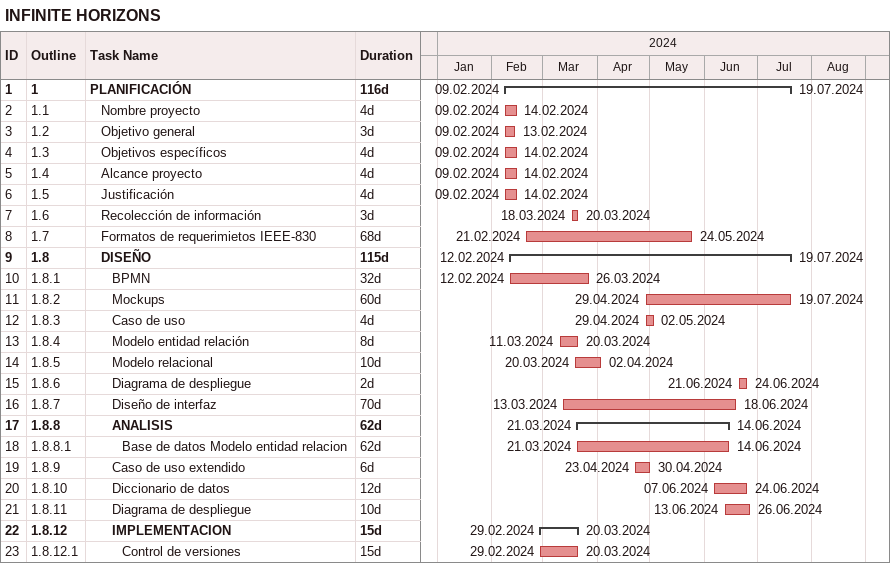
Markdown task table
INFINITE HORIZONS

| ID | WBS | Task | Duration | Start | Finish |
|---|---|---|---|---|---|
| 1 | 1 | **PLANIFICACIÓN** | 116d | 2024-02-09 | 2024-07-19 |
| 2 | 1.1 | Nombre proyecto | 4d | 2024-02-09 | 2024-02-14 |
| 3 | 1.2 | Objetivo general | 3d | 2024-02-09 | 2024-02-13 |
| 4 | 1.3 | Objetivos específicos | 4d | 2024-02-09 | 2024-02-14 |
| 5 | 1.4 | Alcance proyecto | 4d | 2024-02-09 | 2024-02-14 |
| 6 | 1.5 | Justificación | 4d | 2024-02-09 | 2024-02-14 |
| 7 | 1.6 | Recolección de información | 3d | 2024-03-18 | 2024-03-20 |
| 8 | 1.7 | Formatos de requerimietos IEEE-830 | 68d | 2024-02-21 | 2024-05-24 |
| 9 | 1.8 | **DISEÑO** | 115d | 2024-02-12 | 2024-07-19 |
| 10 | 1.8.1 | BPMN | 32d | 2024-02-12 | 2024-03-26 |
| 11 | 1.8.2 | Mockups | 60d | 2024-04-29 | 2024-07-19 |
| 12 | 1.8.3 | Caso de uso | 4d | 2024-04-29 | 2024-05-02 |
| 13 | 1.8.4 | Modelo entidad relación | 8d | 2024-03-11 | 2024-03-20 |
| 14 | 1.8.5 | Modelo relacional | 10d | 2024-03-20 | 2024-04-02 |
| 15 | 1.8.6 | Diagrama de despliegue | 2d | 2024-06-21 | 2024-06-24 |
| 16 | 1.8.7 | Diseño de interfaz | 70d | 2024-03-13 | 2024-06-18 |
| 17 | 1.8.8 | **ANALISIS** | 62d | 2024-03-21 | 2024-06-14 |
| 18 | 1.8.8.1 | Base de datos Modelo entidad relacion | 62d | 2024-03-21 | 2024-06-14 |
| 19 | 1.8.9 | Caso de uso extendido | 6d | 2024-04-23 | 2024-04-30 |
| 20 | 1.8.10 | Diccionario de datos | 12d | 2024-06-07 | 2024-06-24 |
| 21 | 1.8.11 | Diagrama de despliegue | 10d | 2024-06-13 | 2024-06-26 |
| 22 | 1.8.12 | **IMPLEMENTACION** | 15d | 2024-02-29 | 2024-03-20 |
| 23 | 1.8.12.1 | Control de versiones | 15d | 2024-02-29 | 2024-03-20 |
